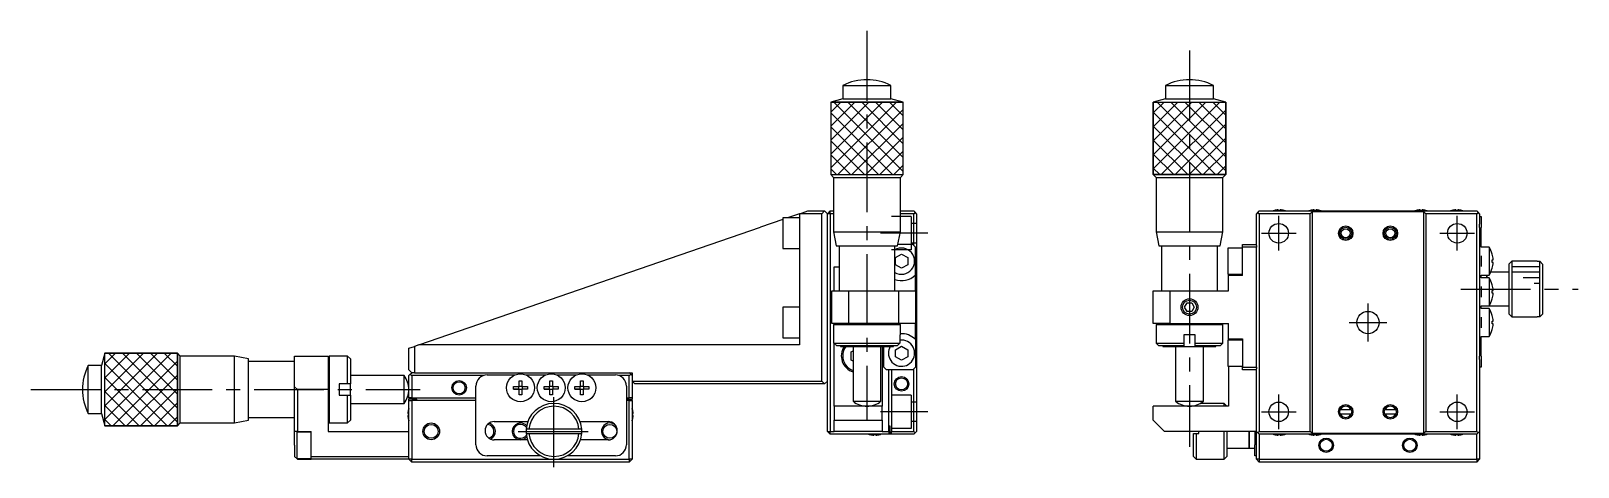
# Model space of a CAD drawing. Extents: x -218 to 389, y 9 to 465.
# Drawn here: x 111.4 to 388.7, y 209.4 to 287.6 of the extents above; entities that cross this region are included whole.
import ezdxf

# ---------------------------------------------------------------- set-up
doc = ezdxf.new("R2010")
doc.units = 0
doc.header["$LTSCALE"] = 10
doc.linetypes.add('CENTER', pattern=[2, 1.25, -0.25, 0.25, -0.25])
doc.linetypes.add('DASHED', pattern=[3.5, 2, -1.5])
doc.layers.get('0').update_dxf_attribs({"linetype": 'CONTINUOUS'})
doc.layers.add('CENTER', color=1, linetype='CENTER')

msp = doc.modelspace()

# ---------------------------------------------------------------- linework, layer by layer
at = {"color": 7, "linetype": 'CONTINUOUS'}
for p, q in [((256.910569, 277.814105), (265.510569, 277.814105)), ((256.910569, 277.814105), (256.910569, 275.403594)), ((265.510569, 275.403594), (265.510569, 277.814105)), ((314.717727, 277.814105), (319.01779, 277.814105)), ((314.717727, 277.814105), (314.717727, 275.403594)), ((319.01779, 277.814105), (323.317727, 277.814105)), ((323.317727, 275.403594), (323.317727, 277.814105)), ((256.910569, 275.403594), (254.71057, 274.814106)), ((256.910569, 275.403594), (265.510569, 275.403594)), ((267.710568, 274.814106), (265.510569, 275.403594)), ((314.717727, 275.403594), (312.517728, 274.814106)), ((312.517728, 274.814106), (319.017823, 274.814106)), ((314.717727, 275.403594), (319.01779, 275.403594)), ((319.01779, 275.403594), (323.317727, 275.403594)), ((325.517726, 274.814106), (323.317727, 275.403594)), ((254.71057, 261.814105), (255.210573, 261.314103)), ((255.210573, 261.314103), (267.210565, 261.314103)), ((255.210573, 261.314103), (255.210573, 251.564098)), ((267.210565, 261.314103), (267.710568, 261.814105)), ((267.210565, 251.564098), (267.210565, 261.314103)), ((312.517728, 261.814105), (313.017731, 261.314103)), ((313.017731, 261.314103), (319.017815, 261.314103)), ((313.017731, 261.314103), (313.017731, 251.564098)), ((319.017815, 261.314103), (325.017723, 261.314103)), ((319.017823, 261.814105), (325.517726, 261.814105)), ((325.017723, 261.314103), (325.517726, 261.814105)), ((325.017723, 251.564098), (325.017723, 261.314103)), ((249.158463, 254.814099), (250.610569, 255.314099)), ((250.610569, 255.314099), (253.610569, 255.314099)), ((253.610569, 255.314099), (253.110569, 254.814099)), ((254.110569, 254.814099), (253.610569, 255.314099)), ((254.610569, 255.314099), (254.110569, 254.814099)), ((254.610569, 254.814099), (254.610569, 255.314099)), ((254.610569, 255.314099), (255.210573, 255.314099)), ((267.210565, 255.314099), (269.610569, 255.314099)), ((269.610569, 255.314099), (269.860569, 255.064099)), ((331.517727, 255.314099), (331.267727, 255.064099)), ((331.517727, 255.314099), (370.517727, 255.314099)), ((334.231365, 255.383621), (334.229111, 255.388243)), ((334.937727, 255.383621), (334.937727, 255.503958)), ((335.297727, 255.383621), (334.937727, 255.383621)), ((335.297727, 255.503958), (335.297727, 255.383621)), ((336.006343, 255.388243), (336.004088, 255.383621)), ((340.631365, 255.383621), (340.629111, 255.388243)), ((340.667727, 254.814099), (341.017727, 255.164099)), ((361.017727, 255.164099), (341.017727, 255.164099)), ((341.017727, 255.164099), (341.017727, 215.464099)), ((341.337727, 255.383621), (341.337727, 255.503958)), ((341.697727, 255.383621), (341.337727, 255.383621)), ((341.697727, 255.503958), (341.697727, 255.383621)), ((342.406343, 255.388243), (342.404088, 255.383621)), ((359.631365, 255.383621), (359.629111, 255.388243)), ((360.337727, 255.383621), (360.337727, 255.503958)), ((360.697727, 255.383621), (360.337727, 255.383621)), ((360.697727, 255.503958), (360.697727, 255.383621)), ((361.017727, 255.164099), (361.367727, 254.814099)), ((361.017727, 215.464099), (361.017727, 255.164099)), ((361.406343, 255.388243), (361.404088, 255.383621)), ((366.031365, 255.383621), (366.029111, 255.388243)), ((366.737727, 255.383621), (366.737727, 255.503958)), ((367.097727, 255.383621), (366.737727, 255.383621)), ((367.097727, 255.503958), (367.097727, 255.383621)), ((367.806343, 255.388243), (367.804088, 255.383621)), ((370.767727, 255.064099), (370.517727, 255.314099)), ((180.909508, 231.314099), (242.110569, 252.387314)), ((246.110569, 253.764625), (242.110569, 252.387314)), ((246.110569, 254.064099), (246.110569, 251.314099)), ((249.110569, 254.064099), (246.110569, 254.064099)), ((249.110569, 254.797607), (246.980305, 254.064099)), ((249.158463, 254.814099), (249.110569, 254.797607)), ((249.110569, 254.797607), (249.110569, 231.314099)), ((253.110569, 254.814099), (249.158463, 254.814099)), ((253.110569, 224.814099), (253.110569, 254.814099)), ((254.110569, 215.814099), (254.110569, 254.814099)), ((254.610569, 254.814099), (254.110569, 254.814099)), ((254.610569, 254.814099), (254.610569, 215.814099)), ((255.210573, 254.814099), (254.610569, 254.814099)), ((269.610569, 254.814099), (267.210565, 254.814099)), ((269.860569, 255.064099), (269.610569, 254.814099)), ((269.610569, 249.114099), (269.610569, 254.814099)), ((270.110569, 254.814099), (269.860569, 255.064099)), ((270.110569, 254.814099), (270.110569, 215.814099)), ((331.267727, 255.064099), (331.017727, 254.814099)), ((331.017727, 249.114099), (331.017727, 254.814099)), ((331.517727, 254.814099), (331.267727, 255.064099)), ((331.517727, 254.814099), (331.517727, 215.814099)), ((340.667727, 254.814099), (331.517727, 254.814099)), ((340.667727, 215.814099), (340.667727, 254.814099)), ((370.517727, 254.814099), (361.367727, 254.814099)), ((361.367727, 254.814099), (361.367727, 215.814099)), ((370.767727, 255.064099), (370.517727, 254.814099)), ((370.517727, 215.814099), (370.517727, 254.814099)), ((371.017727, 254.814099), (370.767727, 255.064099)), ((371.017727, 254.814099), (371.017727, 252.938599)), ((371.017727, 254.314099), (371.317727, 254.314099)), ((371.017727, 252.314099), (371.017727, 252.938599)), ((371.317727, 254.314099), (371.317727, 252.314099)), ((246.110569, 251.314099), (246.110569, 248.564099)), ((255.210573, 251.564098), (267.210565, 251.564098)), ((255.210573, 251.564098), (255.710572, 249.064099)), ((266.710566, 249.064099), (267.210565, 251.564098)), ((313.017731, 251.564098), (319.017815, 251.564098)), ((313.017731, 251.564098), (313.51773, 249.064099)), ((319.017815, 251.564098), (325.017723, 251.564098)), ((324.517724, 249.064099), (325.017723, 251.564098)), ((368.756289, 251.513853), (368.756289, 251.114345)), ((371.017727, 252.314099), (371.017727, 229.314099)), ((371.317727, 248.814099), (371.317727, 252.314099)), ((246.110569, 248.564099), (249.110569, 248.564099)), ((255.710572, 249.064099), (266.710566, 249.064099)), ((256.210569, 249.064099), (256.210569, 241.014099)), ((266.210569, 241.014099), (266.210569, 249.064099)), ((266.310569, 246.949184), (267.410569, 247.584269)), ((266.310569, 245.679014), (266.310569, 246.949184)), ((269.410569, 249.314099), (266.760566, 249.314099)), ((267.410569, 247.584269), (268.510569, 246.949184)), ((268.510569, 246.949184), (268.510569, 245.679014)), ((269.910569, 248.814099), (269.410569, 249.314099)), ((269.910569, 243.766571), (269.910569, 248.814099)), ((313.51773, 249.064099), (319.017808, 249.064099)), ((314.017727, 249.064099), (314.017727, 241.014099)), ((319.017808, 249.064099), (324.517724, 249.064099)), ((324.017727, 241.014099), (324.017727, 249.064099)), ((325.917727, 248.664099), (325.917727, 243.964099)), ((328.517727, 248.664099), (325.917727, 248.664099)), ((328.517727, 248.814099), (328.517727, 249.314099)), ((328.517727, 249.314099), (331.017727, 249.314099)), ((328.517727, 243.766571), (328.517727, 248.814099)), ((331.017727, 248.814099), (328.517727, 248.814099)), ((331.017727, 249.114099), (331.017727, 248.814099)), ((331.017727, 227.314099), (331.017727, 248.814099)), ((372.709384, 248.814099), (371.317727, 248.814099)), ((371.317727, 247.293895), (371.317727, 246.314099)), ((372.709384, 248.814099), (372.709384, 246.314099)), ((373.280307, 247.572688), (373.287162, 247.576032)), ((255.310569, 245.314099), (256.210569, 245.314099)), ((255.310569, 241.014099), (255.310569, 245.314099)), ((267.410569, 245.043928), (266.310569, 245.679014)), ((268.510569, 245.679014), (267.410569, 245.043928)), ((371.317727, 246.314099), (371.317727, 245.334303)), ((372.709384, 246.314099), (372.709384, 243.814099)), ((376.317727, 244.314099), (372.998856, 244.314099)), ((373.280307, 246.574099), (373.452679, 246.574099)), ((373.280307, 246.054099), (373.280307, 246.574099)), ((373.452679, 246.054099), (373.280307, 246.054099)), ((373.287162, 245.052166), (373.280307, 245.055509)), ((376.817727, 246.314099), (376.317727, 245.814099)), ((376.317727, 236.814099), (376.317727, 245.814099)), ((376.817727, 246.314099), (376.817727, 236.314099)), ((381.317727, 246.314099), (376.817727, 246.314099)), ((381.317727, 246.314099), (381.317727, 246.298073)), ((381.317727, 246.298073), (381.817727, 246.298073)), ((381.817727, 236.330125), (381.817727, 246.298073)), ((381.817727, 246.298073), (382.317727, 245.796286)), ((382.317727, 245.796286), (382.317727, 236.831912)), ((269.910569, 243.766571), (269.84139, 243.795943)), ((269.910569, 241.014099), (269.910569, 243.766571)), ((325.917727, 243.964099), (328.517727, 243.964099)), ((326.017727, 243.795943), (326.017727, 243.964099)), ((326.017727, 243.795943), (328.517727, 243.795943)), ((326.017727, 243.766571), (326.017727, 243.795943)), ((326.017727, 241.014099), (326.017727, 243.766571)), ((328.517727, 243.766571), (326.017727, 243.766571)), ((371.317727, 243.314099), (371.317727, 243.814099)), ((371.317727, 243.814099), (372.709384, 243.814099)), ((372.709384, 243.314099), (371.317727, 243.314099)), ((371.317727, 241.793895), (371.317727, 240.814099)), ((372.317727, 243.814099), (372.317727, 243.314099)), ((372.317727, 243.314099), (372.317727, 243.814099)), ((372.709384, 243.314099), (372.709384, 240.814099)), ((373.280307, 242.072688), (373.287162, 242.076032)), ((254.910569, 235.114099), (254.910569, 241.014099)), ((254.910569, 241.014099), (257.910569, 241.014099)), ((257.910569, 241.014099), (257.910569, 235.114099)), ((257.910569, 241.014099), (266.910569, 241.014099)), ((266.910569, 235.114099), (266.910569, 241.014099)), ((266.910569, 241.014099), (269.910569, 241.014099)), ((269.910569, 241.014099), (269.910569, 235.114099)), ((312.517727, 235.114099), (312.517727, 241.014099)), ((312.517727, 241.014099), (315.517727, 241.014099)), ((315.517727, 241.014099), (315.517727, 235.114099)), ((315.517727, 241.014099), (326.017727, 241.014099)), ((318.151701, 238.064099), (318.584714, 238.814099)), ((318.584714, 238.814099), (319.450739, 238.814099)), ((319.450739, 238.814099), (319.883752, 238.064099)), ((371.317727, 240.814099), (371.317727, 239.834303)), ((372.709384, 240.814099), (372.709384, 238.314099)), ((373.280307, 241.074099), (373.452679, 241.074099)), ((373.280307, 240.554099), (373.280307, 241.074099)), ((373.452679, 240.554099), (373.280307, 240.554099)), ((373.287162, 239.552166), (373.280307, 239.555509)), ((246.110569, 238.064099), (246.110569, 235.314099)), ((249.110569, 238.064099), (246.110569, 238.064099)), ((318.584714, 237.314099), (318.151701, 238.064099)), ((319.450739, 237.314099), (318.584714, 237.314099)), ((319.883752, 238.064099), (319.450739, 237.314099)), ((371.317727, 237.814099), (371.317727, 238.314099)), ((371.317727, 238.314099), (372.709384, 238.314099)), ((372.709384, 237.814099), (371.317727, 237.814099)), ((371.317727, 236.293895), (371.317727, 235.314099)), ((372.709384, 238.314099), (376.317727, 238.314099)), ((372.709384, 237.814099), (372.709384, 235.314099)), ((373.280307, 236.572688), (373.287162, 236.576032)), ((376.317727, 236.814099), (376.817727, 236.314099)), ((376.817727, 236.314099), (381.317727, 236.314099)), ((381.317727, 236.330125), (381.317727, 236.314099)), ((381.817727, 236.330125), (381.317727, 236.330125)), ((382.317727, 236.831912), (381.817727, 236.330125)), ((246.110569, 235.314099), (246.110569, 232.564099)), ((257.910569, 235.114099), (254.910569, 235.114099)), ((255.410569, 235.114099), (255.210569, 234.914099)), ((267.210569, 234.914099), (255.210569, 234.914099)), ((255.210569, 234.914099), (255.210569, 233.114099)), ((255.294489, 233.114099), (255.210569, 233.114099)), ((255.294489, 231.614099), (255.294489, 233.114099)), ((255.310569, 235.014099), (255.310569, 235.114099)), ((266.910569, 235.114099), (257.910569, 235.114099)), ((269.910569, 235.114099), (266.910569, 235.114099)), ((267.210569, 234.914099), (267.010569, 235.114099)), ((267.210569, 233.114099), (267.126648, 233.114099)), ((267.126648, 233.114099), (267.126648, 231.614099)), ((267.210569, 233.114099), (267.210569, 234.914099)), ((269.910569, 232.361627), (269.910569, 235.114099)), ((315.517727, 235.114099), (312.517727, 235.114099)), ((313.217727, 235.114099), (313.017727, 234.914099)), ((325.017727, 234.914099), (313.017727, 234.914099)), ((313.017727, 234.914099), (313.017727, 231.614099)), ((315.517727, 235.114099), (326.017727, 235.114099)), ((320.017727, 233.114099), (318.017727, 233.114099)), ((318.017727, 233.114099), (318.017727, 231.614099)), ((320.017727, 231.614099), (320.017727, 233.114099)), ((325.017727, 234.914099), (324.817727, 235.114099)), ((325.017727, 231.614099), (325.017727, 234.914099)), ((326.017727, 232.361627), (326.017727, 235.114099)), ((371.317727, 235.314099), (371.317727, 234.334303)), ((372.709384, 235.314099), (372.709384, 232.814099)), ((373.280307, 235.574099), (373.452679, 235.574099)), ((373.280307, 235.054099), (373.280307, 235.574099)), ((373.452679, 235.054099), (373.280307, 235.054099)), ((373.287162, 234.052166), (373.280307, 234.055509)), ((179.110569, 230.694675), (180.110569, 231.039002)), ((179.110569, 226.814099), (179.110569, 230.694675)), ((180.909508, 231.314099), (180.110569, 231.039002)), ((180.110569, 231.039002), (180.110569, 226.314099)), ((181.610574, 231.314099), (180.909508, 231.314099)), ((181.860569, 231.314099), (181.610574, 231.314099)), ((184.360569, 231.314099), (181.860569, 231.314099)), ((184.610564, 231.314099), (184.360569, 231.314099)), ((213.610574, 231.314099), (184.610564, 231.314099)), ((213.860569, 231.314099), (213.610574, 231.314099)), ((216.360569, 231.314099), (213.860569, 231.314099)), ((216.610564, 231.314099), (216.360569, 231.314099)), ((249.110569, 231.314099), (216.610564, 231.314099)), ((246.110569, 232.564099), (249.110569, 232.564099)), ((255.294489, 231.614099), (267.126648, 231.614099)), ((255.802242, 231.114099), (255.294489, 231.614099)), ((255.310569, 220.314099), (255.310569, 231.598265)), ((266.618896, 231.114099), (255.802242, 231.114099)), ((256.460569, 231.114099), (256.460569, 231.014099)), ((256.460569, 231.014099), (265.960569, 231.014099)), ((258.360569, 230.035787), (258.710573, 230.237862)), ((258.710573, 231.014099), (258.710573, 221.191608)), ((263.710565, 221.191608), (263.710565, 231.014099)), ((263.910569, 231.014099), (263.910569, 220.314099)), ((264.210569, 227.314099), (264.210569, 231.014099)), ((265.960569, 231.014099), (265.960569, 231.114099)), ((266.310569, 230.449184), (267.410569, 231.084269)), ((266.310569, 229.179014), (266.310569, 230.449184)), ((267.126648, 231.614099), (266.618896, 231.114099)), ((267.410569, 231.084269), (268.510569, 230.449184)), ((268.510569, 230.449184), (268.510569, 229.179014)), ((269.84139, 232.332254), (269.910569, 232.361627)), ((269.910569, 232.361627), (269.910569, 227.314099)), ((313.017727, 231.614099), (318.017727, 231.614099)), ((313.017727, 231.614099), (313.517727, 231.114099)), ((318.017727, 231.114099), (313.517727, 231.114099)), ((314.267727, 231.114079), (314.267727, 231.014099)), ((314.267727, 231.014099), (323.767727, 231.014099)), ((316.517731, 231.014099), (316.517731, 221.191608)), ((318.017727, 231.614099), (318.017727, 231.114099)), ((320.017727, 231.614099), (325.017727, 231.614099)), ((320.017727, 231.114099), (320.017727, 231.614099)), ((324.517727, 231.114099), (320.017727, 231.114099)), ((321.517723, 221.191608), (321.517723, 231.014099)), ((323.767727, 231.014099), (323.767727, 231.114079)), ((324.517727, 231.114099), (325.017727, 231.614099)), ((325.917727, 232.164099), (325.917727, 227.464099)), ((328.517727, 232.164099), (325.917727, 232.164099)), ((326.017727, 232.361627), (328.517727, 232.361627)), ((326.017727, 232.332254), (326.017727, 232.361627)), ((328.517727, 232.332254), (326.017727, 232.332254)), ((326.017727, 232.332254), (326.017727, 232.164099)), ((328.517727, 232.361627), (328.517727, 227.314099)), ((371.317727, 229.314099), (371.317727, 232.814099)), ((371.317727, 232.814099), (372.709384, 232.814099)), ((121.610563, 219.014099), (121.610563, 227.614099)), ((124.021074, 227.614099), (121.610563, 227.614099)), ((124.610562, 229.814098), (124.021074, 227.614099)), ((124.021074, 219.014099), (124.021074, 227.614099)), ((138.110565, 229.314095), (137.610563, 229.814098)), ((138.110565, 217.314103), (138.110565, 229.314095)), ((147.86057, 229.314095), (138.110565, 229.314095)), ((147.86057, 217.314103), (147.86057, 229.314095)), ((150.360569, 228.814096), (147.86057, 229.314095)), ((150.360569, 217.814102), (150.360569, 228.814096)), ((158.610569, 228.314099), (150.360569, 228.314099)), ((158.610569, 229.314099), (164.610569, 229.314099)), ((158.610569, 223.814099), (158.610569, 229.314099)), ((164.610569, 229.314099), (164.610569, 223.314097)), ((164.810569, 229.314099), (164.610569, 229.114099)), ((164.810569, 229.314099), (164.810569, 217.314099)), ((168.110569, 229.314099), (164.810569, 229.314099)), ((168.110569, 224.314099), (168.110569, 229.314099)), ((168.610569, 228.814099), (168.110569, 229.314099)), ((168.610569, 228.814099), (168.610569, 224.314099)), ((258.360569, 228.592411), (258.360569, 230.035787)), ((258.710573, 228.390336), (258.360569, 228.592411)), ((267.410569, 228.543928), (266.310569, 229.179014)), ((268.510569, 229.179014), (267.410569, 228.543928)), ((325.917727, 227.464099), (328.517727, 227.464099)), ((326.017727, 227.464099), (326.017727, 220.314099)), ((371.017727, 228.689599), (371.017727, 229.314099)), ((371.017727, 228.689599), (371.017727, 215.814099)), ((371.317727, 229.314099), (371.317727, 227.314099)), ((178.23306, 225.814095), (168.610569, 225.814095)), ((178.23306, 220.814103), (178.23306, 225.814095)), ((179.110569, 226.814099), (179.610569, 226.314099)), ((179.110569, 225.814099), (179.360569, 226.064099)), ((179.110569, 221.814099), (179.110569, 225.814099)), ((179.360569, 226.064099), (179.610569, 226.314099)), ((179.360569, 226.064099), (179.610569, 225.814099)), ((180.110569, 226.314099), (179.610569, 226.314099)), ((179.610569, 225.814099), (179.610569, 221.814099)), ((192.486069, 225.814099), (179.610569, 225.814099)), ((180.110569, 226.314099), (181.860569, 226.314099)), ((181.860569, 226.314099), (184.360569, 226.314099)), ((184.360569, 226.314099), (213.860569, 226.314099)), ((193.110569, 225.914099), (198.130773, 225.914099)), ((198.850569, 224.872688), (199.370569, 224.872688)), ((198.850569, 223.874099), (198.850569, 224.872688)), ((199.370569, 224.872688), (199.370569, 223.874099)), ((200.090365, 225.914099), (203.630773, 225.914099)), ((204.350569, 224.872688), (204.870569, 224.872688)), ((204.350569, 223.874099), (204.350569, 224.872688)), ((204.870569, 224.872688), (204.870569, 223.874099)), ((205.590365, 225.914099), (209.130773, 225.914099)), ((209.850569, 224.872688), (210.370569, 224.872688)), ((209.850569, 223.874099), (209.850569, 224.872688)), ((210.370569, 224.872688), (210.370569, 223.874099)), ((211.090365, 225.914099), (216.110569, 225.914099)), ((213.860569, 226.314099), (216.360569, 226.314099)), ((216.360569, 226.314099), (219.110569, 226.314099)), ((218.610569, 225.814099), (216.735068, 225.814099)), ((218.860569, 226.064099), (218.610569, 226.314099)), ((218.610569, 225.814099), (218.860569, 226.064099)), ((218.610569, 221.814099), (218.610569, 225.814099)), ((218.860569, 226.064099), (219.110569, 225.814099)), ((219.110569, 226.314099), (219.110569, 224.814099)), ((219.110569, 224.814099), (219.110569, 221.814099)), ((219.110569, 224.814099), (253.110569, 224.814099)), ((219.610569, 224.314099), (219.110569, 224.814099)), ((253.110569, 224.814099), (253.610569, 224.314099)), ((253.610569, 224.314099), (254.110569, 224.814099)), ((264.210569, 227.314099), (264.710569, 226.814099)), ((269.410569, 226.814099), (264.710569, 226.814099)), ((265.110569, 215.814099), (265.110569, 226.814099)), ((265.610569, 226.814099), (265.610569, 215.814099)), ((269.410569, 226.814099), (269.910569, 227.314099)), ((269.610569, 215.814099), (269.610569, 227.014099)), ((328.517727, 227.314099), (331.017727, 227.314099)), ((328.517727, 226.814099), (328.517727, 227.314099)), ((331.017727, 226.814099), (328.517727, 226.814099)), ((331.017727, 227.314099), (331.017727, 227.014099)), ((331.017727, 215.814099), (331.017727, 227.014099)), ((371.317727, 227.314099), (371.017727, 227.314099)), ((158.610569, 223.814099), (159.110569, 223.314099)), ((158.610569, 215.814099), (158.610569, 223.814099)), ((159.110569, 223.314099), (159.110569, 215.814099)), ((164.610569, 223.314097), (159.110569, 223.314099)), ((164.610569, 223.314097), (164.610569, 215.814099)), ((168.110569, 224.314099), (166.610569, 224.314099)), ((166.610569, 224.314099), (166.610569, 222.314099)), ((166.610569, 222.314099), (168.110569, 222.314099)), ((168.610569, 224.314099), (168.110569, 224.314099)), ((168.110569, 217.314099), (168.110569, 222.314099)), ((168.110569, 222.314099), (168.610569, 222.314099)), ((168.610569, 222.314099), (168.610569, 224.314099)), ((168.610569, 222.314099), (168.610569, 217.814099)), ((191.110569, 213.414099), (191.110569, 223.914099)), ((197.851979, 223.354099), (197.851979, 223.874099)), ((197.851979, 223.874099), (198.850569, 223.874099)), ((198.850569, 223.354099), (197.851979, 223.354099)), ((197.851979, 223.354099), (198.809194, 223.354099)), ((198.809194, 223.354099), (198.809194, 223.874099)), ((198.850569, 223.354099), (198.809194, 223.354099)), ((198.850569, 223.915474), (199.370569, 223.915474)), ((198.850569, 222.355509), (198.850569, 223.354099)), ((199.370569, 223.312724), (198.850569, 223.312724)), ((199.370569, 222.355509), (198.850569, 222.355509)), ((199.370569, 223.874099), (200.369158, 223.874099)), ((199.370569, 223.354099), (199.370569, 222.355509)), ((200.369158, 223.354099), (199.370569, 223.354099)), ((199.411944, 223.354099), (199.370569, 223.354099)), ((199.411944, 223.874099), (199.411944, 223.354099)), ((200.369158, 223.354099), (199.411944, 223.354099)), ((200.369158, 223.874099), (200.369158, 223.354099)), ((203.351979, 223.354099), (203.351979, 223.874099)), ((203.351979, 223.874099), (204.350569, 223.874099)), ((204.350569, 223.354099), (203.351979, 223.354099)), ((203.351979, 223.354099), (204.309194, 223.354099)), ((204.309194, 223.354099), (204.309194, 223.874099)), ((204.350569, 223.354099), (204.309194, 223.354099)), ((204.350569, 223.915474), (204.870569, 223.915474)), ((204.350569, 222.355509), (204.350569, 223.354099)), ((204.870569, 223.312724), (204.350569, 223.312724)), ((204.870569, 222.355509), (204.350569, 222.355509)), ((204.870569, 223.874099), (205.869158, 223.874099)), ((204.870569, 223.354099), (204.870569, 222.355509)), ((205.869158, 223.354099), (204.870569, 223.354099)), ((204.911944, 223.354099), (204.870569, 223.354099)), ((204.911944, 223.874099), (204.911944, 223.354099)), ((205.869158, 223.354099), (204.911944, 223.354099)), ((205.869158, 223.874099), (205.869158, 223.354099)), ((208.851979, 223.354099), (208.851979, 223.874099)), ((208.851979, 223.874099), (209.850569, 223.874099)), ((209.850569, 223.354099), (208.851979, 223.354099)), ((208.851979, 223.354099), (209.809194, 223.354099)), ((209.809194, 223.354099), (209.809194, 223.874099)), ((209.850569, 223.354099), (209.809194, 223.354099)), ((209.850569, 223.915474), (210.370569, 223.915474)), ((209.850569, 222.355509), (209.850569, 223.354099)), ((210.370569, 223.312724), (209.850569, 223.312724)), ((210.370569, 222.355509), (209.850569, 222.355509)), ((210.370569, 223.874099), (211.369158, 223.874099)), ((210.370569, 223.354099), (210.370569, 222.355509)), ((211.369158, 223.354099), (210.370569, 223.354099)), ((210.411944, 223.354099), (210.370569, 223.354099)), ((210.411944, 223.874099), (210.411944, 223.354099)), ((211.369158, 223.354099), (210.411944, 223.354099)), ((211.369158, 223.874099), (211.369158, 223.354099)), ((218.110569, 223.914099), (218.110569, 213.414099)), ((253.610569, 224.314099), (219.610569, 224.314099)), ((168.610569, 220.814103), (178.23306, 220.814103)), ((179.036425, 219.702715), (179.041047, 219.70046)), ((179.610569, 221.814099), (179.110569, 221.814099)), ((179.110569, 221.814099), (179.110569, 221.564099)), ((180.510569, 221.564099), (179.110569, 221.564099)), ((179.110569, 221.314099), (179.110569, 221.564099)), ((179.110569, 210.814099), (179.110569, 221.314099)), ((179.110569, 221.314099), (179.610569, 221.314099)), ((179.610569, 221.814099), (191.110569, 221.814099)), ((179.610569, 221.314099), (179.610569, 210.814099)), ((191.110569, 221.314099), (179.610569, 221.314099)), ((180.510569, 221.314099), (180.510569, 221.564099)), ((218.110569, 221.814099), (218.610569, 221.814099)), ((218.110569, 221.564099), (219.110569, 221.564099)), ((218.610569, 221.314099), (218.110569, 221.314099)), ((219.110569, 221.814099), (218.610569, 221.814099)), ((218.610569, 210.814099), (218.610569, 221.314099)), ((218.610569, 221.314099), (219.110569, 221.314099)), ((219.110569, 221.814099), (219.110569, 221.564099)), ((219.110569, 221.314099), (219.110569, 221.564099)), ((219.110569, 221.314099), (219.110569, 210.814099)), ((219.18009, 219.70046), (219.184713, 219.702715)), ((263.910569, 220.314099), (255.310569, 220.314099)), ((255.310569, 220.314099), (255.310569, 217.814099)), ((258.710573, 221.191608), (263.710565, 221.191608)), ((263.910569, 217.814099), (263.910569, 220.314099)), ((312.517727, 217.814099), (312.517727, 220.314099)), ((326.017727, 220.314099), (312.517727, 220.314099)), ((316.517731, 221.191608), (319.017764, 221.191608)), ((319.017764, 221.191608), (321.517723, 221.191608)), ((319.79373, 220.390102), (319.717727, 220.314099)), ((320.217727, 220.498351), (320.217727, 220.314099)), ((325.217727, 220.814099), (320.9542, 220.814099)), ((325.217727, 220.314099), (325.217727, 220.814099)), ((325.717727, 220.314099), (325.217727, 220.814099)), ((346.101212, 219.714099), (346.019337, 219.714099)), ((346.101212, 219.714099), (347.934242, 219.714099)), ((348.016116, 219.714099), (347.934242, 219.714099)), ((354.101212, 219.714099), (354.019337, 219.714099)), ((354.101212, 219.714099), (355.934242, 219.714099)), ((356.016116, 219.714099), (355.934242, 219.714099)), ((368.756289, 219.513853), (368.756289, 219.114345)), ((121.610563, 219.014099), (124.021074, 219.014099)), ((124.021074, 219.014099), (124.610562, 216.8141)), ((137.610563, 216.8141), (138.110565, 217.314103)), ((138.110565, 217.314103), (147.86057, 217.314103)), ((147.86057, 217.314103), (150.360569, 217.814102)), ((150.360569, 218.314099), (158.610569, 218.314099)), ((164.610569, 217.514099), (164.810569, 217.314099)), ((164.810569, 217.314099), (168.110569, 217.314099)), ((168.110569, 217.314099), (168.610569, 217.814099)), ((178.92071, 218.994099), (179.041047, 218.994099)), ((179.041047, 218.634099), (178.92071, 218.634099)), ((179.041047, 217.927737), (179.036425, 217.925483)), ((179.041047, 218.994099), (179.041047, 218.634099)), ((194.410569, 217.564099), (200.42682, 217.564099)), ((209.794317, 217.564099), (214.810569, 217.564099)), ((219.18009, 218.994099), (219.300428, 218.994099)), ((219.18009, 218.634099), (219.18009, 218.994099)), ((219.300428, 218.634099), (219.18009, 218.634099)), ((219.184713, 217.925483), (219.18009, 217.927737)), ((255.310569, 217.814099), (263.910569, 217.814099)), ((255.310569, 215.814099), (255.310569, 217.814099)), ((263.910569, 217.814099), (263.910569, 215.814099)), ((265.360569, 216.714099), (265.110569, 216.714099)), ((265.360569, 215.314099), (265.360569, 216.714099)), ((312.517727, 217.814099), (314.517727, 215.814099)), ((346.019337, 218.914099), (346.101212, 218.914099)), ((347.934242, 218.914099), (346.101212, 218.914099)), ((347.934242, 218.914099), (348.016116, 218.914099)), ((354.019337, 218.914099), (354.101212, 218.914099)), ((355.934242, 218.914099), (354.101212, 218.914099)), ((355.934242, 218.914099), (356.016116, 218.914099)), ((159.110569, 215.814099), (158.610569, 215.814099)), ((158.610569, 213.314099), (158.610569, 215.814099)), ((159.010569, 215.664099), (159.010569, 213.314099)), ((161.610569, 215.664099), (159.010569, 215.664099)), ((159.110569, 215.814099), (161.610569, 215.814099)), ((161.610569, 211.314099), (161.610569, 215.814099)), ((164.610569, 215.814099), (179.110569, 215.814099)), ((200.356886, 214.264099), (194.410569, 214.264099)), ((200.628382, 216.214099), (200.126594, 216.214099)), ((200.126594, 215.414099), (200.628382, 215.414099)), ((209.592756, 216.214099), (200.628382, 216.214099)), ((200.628382, 215.414099), (209.592756, 215.414099)), ((210.094543, 216.214099), (209.592756, 216.214099)), ((209.592756, 215.414099), (210.094543, 215.414099)), ((214.810569, 214.264099), (209.864251, 214.264099)), ((254.110569, 215.814099), (254.610569, 215.814099)), ((254.110569, 215.814099), (254.610569, 215.314099)), ((254.610569, 215.814099), (255.310569, 215.814099)), ((254.610569, 215.314099), (254.610569, 215.814099)), ((265.110569, 215.314099), (254.610569, 215.314099)), ((263.910569, 215.814099), (255.310569, 215.814099)), ((261.721953, 215.239955), (261.724207, 215.244577)), ((262.430569, 215.244577), (262.790569, 215.244577)), ((262.430569, 215.12424), (262.430569, 215.244577)), ((262.790569, 215.244577), (262.790569, 215.12424)), ((263.49693, 215.244577), (263.499185, 215.239955)), ((263.910569, 215.814099), (265.110569, 215.814099)), ((265.110569, 215.814099), (265.110569, 215.314099)), ((265.360569, 215.314099), (265.110569, 215.314099)), ((265.610569, 215.314099), (265.360569, 215.314099)), ((265.610569, 215.814099), (269.610569, 215.814099)), ((265.610569, 215.314099), (265.610569, 215.814099)), ((269.610569, 215.314099), (265.610569, 215.314099)), ((269.610569, 215.814099), (269.860569, 215.564099)), ((269.860569, 215.564099), (269.610569, 215.314099)), ((270.110569, 215.814099), (269.860569, 215.564099)), ((331.017727, 215.814099), (314.517727, 215.814099)), ((319.717727, 211.314099), (319.717727, 215.414099)), ((319.717727, 215.414099), (320.217727, 215.414099)), ((320.217727, 215.414099), (320.217727, 210.814099)), ((320.217727, 215.414099), (320.717727, 215.414099)), ((320.717727, 215.414099), (320.717727, 215.814099)), ((325.217727, 210.814099), (325.217727, 215.814099)), ((325.717727, 215.814099), (325.717727, 211.314099)), ((329.717727, 212.814099), (329.717727, 215.814099)), ((329.717727, 215.814099), (329.717727, 212.814099)), ((330.717727, 215.814099), (330.717727, 213.414099)), ((331.017727, 210.814099), (331.017727, 215.814099)), ((331.017727, 215.814099), (331.267727, 215.564099)), ((331.517727, 215.814099), (331.267727, 215.564099)), ((331.267727, 215.564099), (331.517727, 215.314099)), ((331.517727, 215.814099), (340.667727, 215.814099)), ((331.517727, 215.314099), (331.517727, 210.814099)), ((370.517727, 215.314099), (331.517727, 215.314099)), ((334.229111, 215.239955), (334.231365, 215.244577)), ((334.937727, 215.244577), (335.297727, 215.244577)), ((334.937727, 215.12424), (334.937727, 215.244577)), ((335.297727, 215.244577), (335.297727, 215.12424)), ((336.004088, 215.244577), (336.006343, 215.239955)), ((340.629111, 215.239955), (340.631365, 215.244577)), ((341.017727, 215.464099), (340.667727, 215.814099)), ((341.017727, 215.464099), (361.017727, 215.464099)), ((341.337727, 215.244577), (341.697727, 215.244577)), ((341.337727, 215.12424), (341.337727, 215.244577)), ((341.697727, 215.244577), (341.697727, 215.12424)), ((342.404088, 215.244577), (342.406343, 215.239955)), ((359.629111, 215.239955), (359.631365, 215.244577)), ((360.337727, 215.244577), (360.697727, 215.244577)), ((360.337727, 215.12424), (360.337727, 215.244577)), ((360.697727, 215.244577), (360.697727, 215.12424)), ((361.367727, 215.814099), (361.017727, 215.464099)), ((361.367727, 215.814099), (370.517727, 215.814099)), ((361.404088, 215.244577), (361.406343, 215.239955)), ((366.029111, 215.239955), (366.031365, 215.244577)), ((366.737727, 215.244577), (367.097727, 215.244577)), ((366.737727, 215.12424), (366.737727, 215.244577)), ((367.097727, 215.244577), (367.097727, 215.12424)), ((367.804088, 215.244577), (367.806343, 215.239955)), ((370.767727, 215.564099), (370.517727, 215.814099)), ((370.517727, 215.314099), (370.767727, 215.564099)), ((370.517727, 210.814099), (370.517727, 215.314099)), ((370.767727, 215.564099), (371.017727, 215.814099)), ((371.017727, 215.814099), (371.017727, 210.814099)), ((158.610569, 213.314099), (158.610569, 211.314099)), ((158.610569, 211.314099), (159.110569, 210.814099)), ((159.010569, 213.314099), (159.010569, 210.964099)), ((159.010569, 210.964099), (161.610569, 210.964099)), ((159.110569, 210.814099), (161.610569, 210.814099)), ((161.610569, 211.314099), (179.110569, 211.314099)), ((161.610569, 210.814099), (161.610569, 211.314099)), ((179.110569, 210.814099), (161.610569, 210.814099)), ((179.610569, 210.814099), (179.110569, 210.814099)), ((179.610569, 210.314099), (179.110569, 210.814099)), ((179.610569, 210.314099), (179.610569, 210.814099)), ((179.610569, 210.814099), (205.110569, 210.814099)), ((202.7357, 211.414099), (193.110569, 211.414099)), ((205.110569, 210.814099), (218.610569, 210.814099)), ((216.110569, 211.414099), (207.485437, 211.414099)), ((218.610569, 210.814099), (218.610569, 210.314099)), ((219.110569, 210.814099), (218.610569, 210.314099)), ((219.110569, 210.814099), (218.610569, 210.814099)), ((319.717727, 211.314099), (320.217727, 210.814099)), ((320.217727, 210.814099), (325.217727, 210.814099)), ((325.217727, 210.814099), (325.717727, 211.314099)), ((325.717727, 212.814099), (329.717727, 212.814099)), ((329.717727, 212.814099), (330.717727, 212.814099)), ((330.717727, 211.414099), (330.717727, 213.414099)), ((331.017727, 211.414099), (330.717727, 211.414099)), ((331.017727, 210.814099), (331.517727, 210.314099)), ((331.517727, 210.814099), (331.017727, 210.814099)), ((331.517727, 210.814099), (370.517727, 210.814099)), ((331.517727, 210.814099), (331.517727, 210.314099)), ((370.517727, 210.814099), (370.517727, 210.314099)), ((371.017727, 210.814099), (370.517727, 210.314099)), ((371.017727, 210.814099), (370.517727, 210.814099)), ((218.610569, 210.314099), (179.610569, 210.314099)), ((370.517727, 210.314099), (331.517727, 210.314099))]:
    msp.add_line(p, q, dxfattribs=at)
at = {"color": 3, "linetype": 'CONTINUOUS'}
for p, q in [((254.71057, 274.814106), (267.710568, 274.814106)), ((254.71057, 274.814106), (254.71057, 261.814105)), ((254.71057, 273.007033), (256.517643, 274.814106)), ((254.71057, 270.507033), (259.017643, 274.814106)), ((254.71057, 268.007033), (261.517643, 274.814106)), ((254.71057, 265.507033), (264.017643, 274.814106)), ((254.71057, 263.007033), (266.517643, 274.814106)), ((255.261227, 274.814106), (267.710568, 262.364765)), ((257.761227, 274.814106), (267.710568, 264.864765)), ((260.261227, 274.814106), (267.710568, 267.364765)), ((262.761227, 274.814106), (267.710568, 269.864765)), ((265.261227, 274.814106), (267.710568, 272.364765)), ((267.710568, 261.814105), (267.710568, 274.814106)), ((312.517728, 274.814106), (312.517728, 261.814105)), ((312.517728, 272.871352), (314.460482, 274.814106)), ((312.517728, 270.371352), (316.960482, 274.814106)), ((312.517728, 267.871352), (319.460482, 274.814106)), ((312.517728, 265.371352), (321.960482, 274.814106)), ((312.517728, 262.871352), (324.460482, 274.814106)), ((313.204065, 274.814106), (325.517726, 262.500445)), ((315.704065, 274.814106), (325.517726, 265.000445)), ((318.204065, 274.814106), (325.517726, 267.500445)), ((319.017823, 274.814106), (325.517726, 274.814106)), ((320.704065, 274.814106), (325.517726, 270.000445)), ((323.204065, 274.814106), (325.517726, 272.500445)), ((325.517726, 261.814105), (325.517726, 274.814106)), ((254.71057, 272.864763), (265.761228, 261.814105)), ((256.017642, 261.814105), (267.710568, 273.507031)), ((312.517728, 273.000443), (323.704066, 261.814105)), ((313.960481, 261.814105), (325.517726, 273.37135)), ((254.71057, 270.364763), (263.261228, 261.814105)), ((258.517642, 261.814105), (267.710568, 271.007031)), ((312.517728, 270.500443), (321.204066, 261.814105)), ((316.460481, 261.814105), (325.517726, 270.87135)), ((254.71057, 267.864763), (260.761228, 261.814105)), ((261.017642, 261.814105), (267.710568, 268.507031)), ((312.517728, 268.000443), (318.704066, 261.814105)), ((318.960481, 261.814105), (325.517726, 268.37135)), ((254.71057, 265.364763), (258.261228, 261.814105)), ((263.517642, 261.814105), (267.710568, 266.007031)), ((266.017642, 261.814105), (267.710568, 263.507031)), ((312.517728, 265.500443), (316.204066, 261.814105)), ((321.460481, 261.814105), (325.517726, 265.87135)), ((254.71057, 262.864763), (255.761228, 261.814105)), ((254.71057, 261.814105), (267.710568, 261.814105)), ((312.517728, 263.000443), (313.704066, 261.814105)), ((312.517728, 261.814105), (319.017823, 261.814105)), ((323.960481, 261.814105), (325.517726, 263.37135)), ((381.817727, 245.314099), (376.817727, 245.314099)), ((381.817727, 244.314099), (376.817727, 244.314099)), ((381.817727, 243.314099), (378.817727, 243.314099)), ((381.817727, 242.314099), (380.817727, 242.314099)), ((124.610562, 216.8141), (124.610562, 229.814098)), ((137.610563, 229.814098), (124.610562, 229.814098)), ((124.610562, 227.907025), (126.517635, 229.814098)), ((124.610562, 225.407025), (129.017635, 229.814098)), ((124.610562, 222.907025), (131.517635, 229.814098)), ((124.610562, 220.407025), (134.017635, 229.814098)), ((124.610562, 217.907025), (136.517635, 229.814098)), ((124.610562, 227.964771), (135.761233, 216.8141)), ((125.261235, 229.814098), (137.610563, 217.46477)), ((126.017637, 216.8141), (137.610563, 228.407026)), ((127.761235, 229.814098), (137.610563, 219.96477)), ((130.261235, 229.814098), (137.610563, 222.46477)), ((132.761235, 229.814098), (137.610563, 224.96477)), ((135.261235, 229.814098), (137.610563, 227.46477)), ((137.610563, 216.8141), (137.610563, 229.814098)), ((124.610562, 225.464771), (133.261233, 216.8141)), ((128.517637, 216.8141), (137.610563, 225.907026)), ((124.610562, 222.964771), (130.761233, 216.8141)), ((131.017637, 216.8141), (137.610563, 223.407026)), ((124.610562, 220.464771), (128.261233, 216.8141)), ((133.517637, 216.8141), (137.610563, 220.907026)), ((124.610562, 217.964771), (125.761233, 216.8141)), ((124.610562, 216.8141), (137.610563, 216.8141)), ((136.017637, 216.8141), (137.610563, 218.407026))]:
    msp.add_line(p, q, dxfattribs=at)
at = {"color": 3, "linetype": 'DASHED'}
for p, q in [((267.710568, 274.814106), (254.71057, 274.814106)), ((254.71057, 274.814106), (254.71057, 261.814105)), ((267.710568, 261.814105), (267.710568, 274.814106)), ((312.517728, 261.814105), (312.517728, 274.814106)), ((312.517728, 274.814106), (325.517726, 274.814106)), ((325.517726, 274.814106), (325.517726, 261.814105)), ((254.71057, 261.814105), (267.710568, 261.814105)), ((325.517726, 261.814105), (312.517728, 261.814105)), ((269.110569, 254.314099), (265.610569, 254.314099)), ((269.110569, 254.314099), (269.110569, 248.314099)), ((270.110569, 253.064099), (269.110569, 253.064099)), ((269.110569, 248.314099), (265.610569, 248.314099)), ((270.110569, 249.564099), (269.110569, 249.564099)), ((124.610562, 216.8141), (124.610562, 229.814098)), ((124.610562, 229.814098), (137.610563, 229.814098)), ((137.610563, 229.814098), (137.610563, 216.8141)), ((269.110569, 222.314099), (265.610569, 222.314099)), ((269.110569, 222.314099), (269.110569, 216.314099)), ((270.110569, 221.064099), (269.110569, 221.064099)), ((137.610563, 216.8141), (124.610562, 216.8141)), ((269.110569, 216.314099), (265.610569, 216.314099)), ((270.110569, 217.564099), (269.110569, 217.564099))]:
    msp.add_line(p, q, dxfattribs=at)
at = {"color": 7, "linetype": 'CONTINUOUS'}
for centre, radius in [((335.017727, 251.314099), 1.75), ((347.017727, 251.314099), 1.075), ((355.017727, 251.314099), 1.075), ((367.017727, 251.314099), 1.75), ((347.017727, 251.314099), 0.8), ((355.017727, 251.314099), 0.8), ((319.017727, 238.064099), 1.25), ((351.017727, 235.314099), 2), ((188.110569, 223.614099), 1.075), ((199.110569, 223.614099), 2.5), ((204.610569, 223.614099), 2.5), ((210.110569, 223.614099), 2.5), ((267.410569, 224.314099), 1.075), ((335.017727, 219.314099), 1.75), ((347.017727, 219.314099), 1.075), ((355.017727, 219.314099), 1.075), ((367.017727, 219.314099), 1.75), ((183.110569, 215.814099), 1.25), ((215.110569, 215.814099), 1.25), ((343.517727, 213.314099), 1.075), ((358.517727, 213.314099), 1.075)]:
    msp.add_circle(centre, radius, dxfattribs=at)
at = {"color": 3, "linetype": 'CONTINUOUS'}
for centre, radius in [((347.017727, 251.314099), 1.3), ((355.017727, 251.314099), 1.3), ((319.017727, 238.064099), 1.5), ((188.110569, 223.614099), 1.3), ((267.410569, 224.314099), 1.3), ((347.017727, 219.314099), 1.3), ((355.017727, 219.314099), 1.3), ((183.110569, 215.814099), 1.5), ((343.517727, 213.314099), 1.3), ((358.517727, 213.314099), 1.3)]:
    msp.add_circle(centre, radius, dxfattribs=at)
at = {"color": 7, "linetype": 'CONTINUOUS'}
for centre, radius, start, end in [((261.210569, 269.069104), 9.745001, 90, 116.183791), ((261.210569, 269.069104), 9.745001, 63.816209, 90), ((319.017724, 269.069104), 9.745001, 63.816202, 116.183785), ((335.117727, 252.314099), 3.2, 106.122533, 110.364135), ((335.117727, 252.314099), 3.194933, 93.229709, 106.106712), ((335.117727, 252.314099), 3.194933, 73.893288, 86.770291), ((335.117727, 252.314099), 3.2, 69.635865, 73.877467), ((341.517727, 252.314099), 3.2, 106.122533, 110.364135), ((341.517727, 252.314099), 3.194933, 93.229709, 106.106712), ((341.517727, 252.314099), 3.194933, 73.893288, 86.770291), ((341.517727, 252.314099), 3.2, 69.635865, 73.877467), ((360.517727, 252.314099), 3.2, 106.122533, 110.364135), ((360.517727, 252.314099), 3.194933, 93.229709, 106.106712), ((360.517727, 252.314099), 3.194933, 73.893288, 86.770291), ((360.517727, 252.314099), 3.2, 69.635865, 73.877467), ((366.917727, 252.314099), 3.2, 106.122533, 110.364135), ((366.917727, 252.314099), 3.194933, 93.229709, 106.106712), ((366.917727, 252.314099), 3.194933, 73.893288, 86.770291), ((366.917727, 252.314099), 3.2, 69.635865, 73.877467), ((267.410569, 246.314099), 2.35, 239.293644, 120.706356), ((368.967727, 246.314099), 4.5, 16.285843, 33.748989), ((368.967727, 246.314099), 4.492483, 3.317816, 16.26943), ((368.967727, 246.314099), 4.5, 326.251011, 343.714157), ((368.967727, 246.314099), 4.492483, 343.73057, 356.682184), ((267.410569, 246.314099), 3.5, 250.314945, 313.989014), ((368.967727, 240.814099), 4.5, 16.285843, 33.748989), ((368.967727, 240.814099), 4.492483, 3.317816, 16.26943), ((368.967727, 240.814099), 4.5, 326.251011, 343.714157), ((368.967727, 240.814099), 4.492483, 343.73057, 356.682184), ((368.967727, 235.314099), 4.5, 16.285843, 33.748989), ((368.967727, 235.314099), 4.492483, 3.317816, 16.26943), ((267.410569, 229.814099), 3.5, 46.010986, 93.275829), ((368.967727, 235.314099), 4.5, 326.251011, 343.714157), ((368.967727, 235.314099), 4.492483, 343.73057, 356.682184), ((259.610569, 229.314099), 3, 145.481892, 252.542477), ((259.610569, 229.314099), 2.75, 141.816518, 180), ((267.410569, 229.814099), 2.35, 180, 96.939263), ((267.410569, 229.814099), 2.35, 149.293644, 180), ((130.355563, 223.314099), 9.745001, 153.816209, 206.183791), ((259.610569, 229.314099), 2.75, 180, 250.896764), ((175.110564, 223.314099), 3.999997, 0, 38.682189), ((193.110569, 223.914099), 2, 90, 180), ((216.110569, 223.914099), 2, 0, 90), ((175.110564, 223.314099), 3.999997, 321.317811, 0), ((182.110569, 218.814099), 3.194933, 163.893288, 176.770291), ((182.110569, 218.814099), 3.2, 159.635865, 163.877467), ((205.110569, 215.814099), 5, 4.588566, 175.411434), ((205.110569, 215.814099), 4.5, 5.099689, 174.900311), ((216.110569, 218.814099), 3.2, 16.122533, 20.364135), ((216.110569, 218.814099), 3.194933, 3.229709, 16.106712), ((261.210569, 224.314103), 3.999997, 231.317811, 269.990838), ((261.210569, 224.314103), 3.999997, 269.990838, 308.682189), ((319.017724, 224.314103), 3.999997, 231.317827, 270), ((319.017724, 224.314103), 3.999997, 270, 308.682205), ((347.017727, 219.314099), 1, 23.578178, 156.421822), ((355.017727, 219.314099), 1, 23.578178, 156.421822), ((182.110569, 218.814099), 3.194933, 183.229709, 196.106712), ((182.110569, 218.814099), 3.2, 196.122533, 200.364135), ((194.410569, 215.914099), 1.65, 90, 270), ((193.110569, 215.814099), 1.25, 283.934541, 84.86287), ((199.110569, 215.814099), 1.25, 33.12294, 180), ((214.810569, 215.914099), 1.65, 270, 90), ((216.110569, 218.814099), 3.2, 339.635865, 343.877467), ((216.110569, 218.814099), 3.194933, 343.893288, 356.770291), ((347.017727, 219.314099), 1, 203.578178, 336.421822), ((355.017727, 219.314099), 1, 203.578178, 336.421822), ((199.110569, 215.814099), 1.25, 180, 326.87706), ((205.110569, 215.814099), 5, 175.411434, 184.588566), ((205.110569, 215.814099), 5, 184.588566, 355.411434), ((205.110569, 215.814099), 4.5, 185.099689, 354.900311), ((205.110569, 215.814099), 5, 355.411434, 4.588566), ((262.610569, 218.314099), 3.2, 249.635865, 253.877467), ((262.610569, 218.314099), 3.194933, 253.893288, 266.770291), ((262.610569, 218.314099), 3.194933, 273.229709, 286.106712), ((262.610569, 218.314099), 3.2, 286.122533, 290.364135), ((335.117727, 218.314099), 3.2, 249.635865, 253.877467), ((335.117727, 218.314099), 3.194933, 253.893288, 266.770291), ((335.117727, 218.314099), 3.194933, 273.229709, 286.106712), ((335.117727, 218.314099), 3.2, 286.122533, 290.364135), ((341.517727, 218.314099), 3.2, 249.635865, 253.877467), ((341.517727, 218.314099), 3.194933, 253.893288, 266.770291), ((341.517727, 218.314099), 3.194933, 273.229709, 286.106712), ((341.517727, 218.314099), 3.2, 286.122533, 290.364135), ((360.517727, 218.314099), 3.2, 249.635865, 253.877467), ((360.517727, 218.314099), 3.194933, 253.893288, 266.770291), ((360.517727, 218.314099), 3.194933, 273.229709, 286.106712), ((360.517727, 218.314099), 3.2, 286.122533, 290.364135), ((366.917727, 218.314099), 3.2, 249.635865, 253.877467), ((366.917727, 218.314099), 3.194933, 253.893288, 266.770291), ((366.917727, 218.314099), 3.194933, 273.229709, 286.106712), ((366.917727, 218.314099), 3.2, 286.122533, 290.364135), ((193.110569, 213.414099), 2, 180, 270), ((216.110569, 213.414099), 2, 270, 0)]:
    msp.add_arc(centre, radius, start, end, dxfattribs=at)
at = {"color": 3, "linetype": 'CONTINUOUS'}
for centre, start, end in [((193.110569, 215.814099), 292.688088, 75.045175), ((199.110569, 215.814099), 90, 317.401187), ((199.110569, 215.814099), 41.810315, 90), ((215.110569, 215.814099), 90, 274.68451), ((215.110569, 215.814099), 48.445592, 90)]:
    msp.add_arc(centre, 1.5, start, end, dxfattribs=at)
at = {"layer": 'CENTER', "color": 1, "linetype": 'CENTER'}
for p, q in [((261.210569, 287.564102), (261.210569, 217.814102)), ((319.017727, 284.064102), (319.017727, 213.064102)), ((335.017727, 248.214099), (335.017727, 254.414099)), ((367.017727, 248.214099), (367.017727, 254.414099)), ((272.110569, 251.314099), (263.610569, 251.314099)), ((331.917727, 251.314099), (338.117727, 251.314099)), ((363.917727, 251.314099), (370.117727, 251.314099)), ((367.667727, 241.314099), (388.667727, 241.314099)), ((351.017727, 231.914099), (351.017727, 238.714099)), ((347.617727, 235.314099), (354.417727, 235.314099)), ((111.360565, 223.314099), (181.110565, 223.314099)), ((205.110569, 209.414099), (205.110569, 222.214099)), ((335.017727, 216.214099), (335.017727, 222.414099)), ((367.017727, 216.214099), (367.017727, 222.414099)), ((272.110569, 219.314099), (263.610569, 219.314099)), ((331.917727, 219.314099), (338.117727, 219.314099)), ((363.917727, 219.314099), (370.117727, 219.314099)), ((198.710569, 215.814099), (211.510569, 215.814099))]:
    msp.add_line(p, q, dxfattribs=at)

doc.saveas('drawing.dxf')
